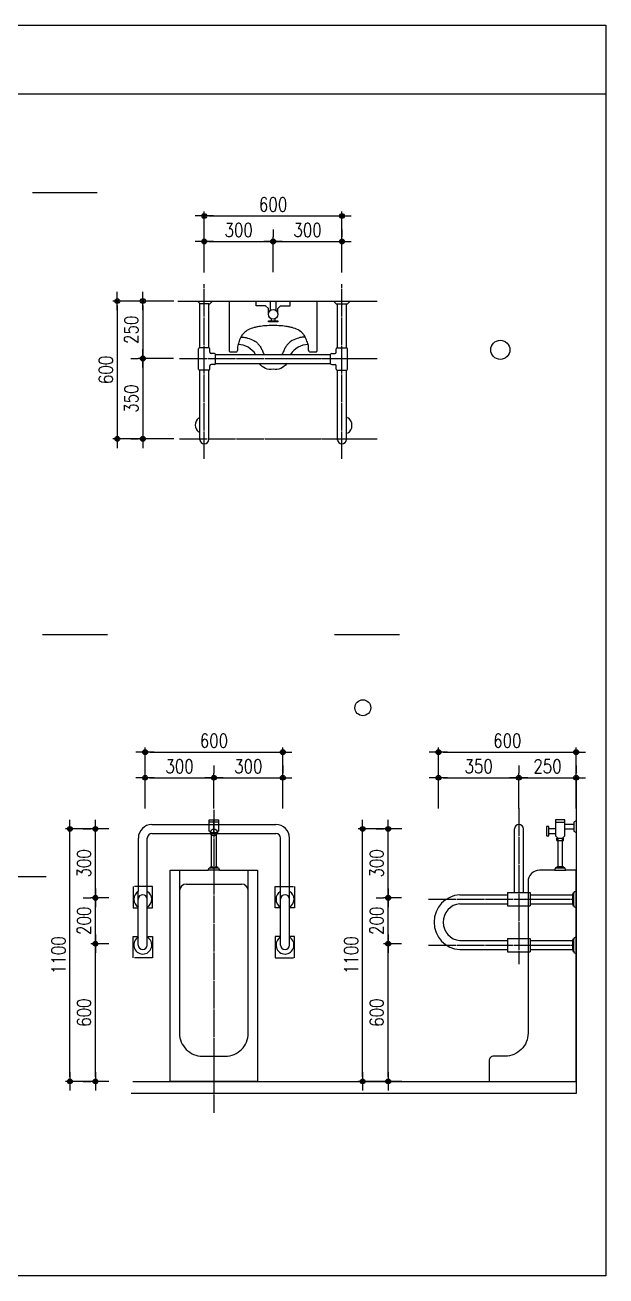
# Model space of a CAD drawing. Header units: inches. Extents: x -1249499 to 290957, y -589671 to 1013543.
# Drawn here: x -1218533 to -1217267, y 247978 to 250703 of the extents above; entities that cross this region are included whole.
import ezdxf

# ---------------------------------------------------------------- set-up
doc = ezdxf.new("R2010")
doc.units = ezdxf.units.IN
doc.header["$MEASUREMENT"] = 0
doc.linetypes.add('CEN', pattern=[62, 60, -1, 0, -1])
for name, color, linetype in [('A-DIMS', 33, 'Continuous'), ('A-NOTE', 62, 'Continuous'), ('A-SECT-CON', 110, 'Continuous'), ('CEN', 1, 'CEN'), ('FIN', 6, 'Continuous'), ('FIX', 6, 'Continuous'), ('FUR', 4, 'Continuous'), ('WID', 4, 'Continuous')]:
    doc.layers.add(name, color=color, linetype=linetype)
doc.styles.add('HGT', font='romans.shx', dxfattribs={"width": 0.8, "height": 30, "bigfont": 'whgtxt.shx'})
doc.dimstyles.new('GNRL-10', dxfattribs={"dimscale": 10, "dimtxt": 3, "dimasz": 1, "dimexe": 1, "dimexo": 4, "dimgap": 1, "dimtad": 1, "dimdec": 0, "dimzin": 0, "dimdsep": 46, "dimtxsty": 'HGT', "dimblk": 'DOT-D1', "dimblk1": 'DOT-D1', "dimblk2": 'DOT-D1', "dimsah": 1, "dimcen": 0, "dimdle": 6, "dimclrd": 33, "dimclre": 33, "dimclrt": 62, "dimadec": 0, "dimazin": 0, "dimtfac": 1, "dimtdec": 0, "dimtix": 1, "dimtmove": 2, "dimatfit": 3, "dimldrblk": 'DOT-D1', "dimfxl": 1, "dimtvp": 1, "dimtolj": 1, "dimtzin": 0, "dimarcsym": 0})

# ---------------------------------------------------------------- blocks, each defined once
blk = doc.blocks.new('DOT-D1')
at = {"layer": 'A-DIMS'}
blk.add_line((-2, 0), (2, 0), dxfattribs=at)
at = {"layer": 'A-DIMS', "color": 62}
for radius in [0.525, 0.3]:
    blk.add_circle((0, 0), radius, dxfattribs=at)
blk = doc.blocks.new('*D1090')
at = {"layer": 'A-DIMS', "color": 33, "lineweight": -2, "transparency": 16777216}
for p, q in [((-1218271.5, 248995.7), (-1218271.5, 249128.7)), ((-1217971.4, 248995.7), (-1217971.4, 249128.7)), ((-1218261.5, 249118.7), (-1217981.4, 249118.7))]:
    blk.add_line(p, q, dxfattribs=at)
at = {"layer": 'DEFPOINTS', "color": 0, "transparency": 16777216}
for p in [(-1217971.4, 249118.7), (-1218271.5, 248955.7), (-1217971.4, 248955.7)]:
    blk.add_point(p, dxfattribs=at)
at = {"layer": 'A-DIMS', "color": 33, "lineweight": -2, "transparency": 16777216, "xscale": 10, "yscale": 10, "zscale": 10, "rotation": 180}
blk.add_blockref('DOT-D1', (-1218271.5, 249118.7), dxfattribs=at)
at = {"layer": 'A-DIMS', "color": 33, "lineweight": -2, "transparency": 16777216, "xscale": 10, "yscale": 10, "zscale": 10}
blk.add_blockref('DOT-D1', (-1217971.4, 249118.7), dxfattribs=at)
at = {"layer": 'A-DIMS', "color": 62, "transparency": 16777216, "insert": (-1218121.5, 249143.7), "char_height": 30, "attachment_point": 5, "style": 'HGT'}
blk.add_mtext('\\A1;600', dxfattribs=at)
blk = doc.blocks.new('*D1091')
at = {"layer": 'A-DIMS', "color": 33, "lineweight": -2, "transparency": 16777216}
for p, q in [((-1218271.6, 248996.1), (-1218271.6, 249073.1)), ((-1218121.4, 249089.6), (-1218121.4, 249073.1)), ((-1218261.6, 249063.1), (-1218131.4, 249063.1))]:
    blk.add_line(p, q, dxfattribs=at)
at = {"layer": 'DEFPOINTS', "color": 0, "transparency": 16777216}
for p in [(-1218121.4, 249063.1), (-1218121.4, 249049.6), (-1218271.6, 248956.1)]:
    blk.add_point(p, dxfattribs=at)
at = {"layer": 'A-DIMS', "color": 33, "lineweight": -2, "transparency": 16777216, "xscale": 10, "yscale": 10, "zscale": 10, "rotation": 180}
blk.add_blockref('DOT-D1', (-1218271.6, 249063.1), dxfattribs=at)
at = {"layer": 'A-DIMS', "color": 33, "lineweight": -2, "transparency": 16777216, "xscale": 10, "yscale": 10, "zscale": 10}
blk.add_blockref('DOT-D1', (-1218121.4, 249063.1), dxfattribs=at)
at = {"layer": 'A-DIMS', "color": 62, "transparency": 16777216, "insert": (-1218196.5, 249088.1), "char_height": 30, "attachment_point": 5, "style": 'HGT'}
blk.add_mtext('\\A1;300', dxfattribs=at)
blk = doc.blocks.new('2E-T203')
at = {"color": 0}
for p, q in [((20, 1130), (-20, 1130)), ((-10, 1085), (10, 1085)), ((-20, 930), (20, 930)), ((-15, 935), (15, 935)), ((25, 920), (-25, 920)), ((-120, 860), (120, 860))]:
    blk.add_line(p, q, dxfattribs=at)
blk.add_lwpolyline([(-20, 1140), (20, 1140), (20, 1090), (10, 1085), (10, 935), (15, 935), (15, 930), (20, 930), (25, 920), (190, 920), (190, 0), (-190, 0), (-190, 920), (-25, 920), (-20, 930), (-15, 930), (-15, 935), (-10, 935), (-10, 1085), (-20, 1090)], close=True, dxfattribs=at)
blk.add_lwpolyline([(-150, 920), (-150, 210, 0.414214), (-50, 110), (50, 110, 0.414214), (150, 210), (150, 920)], format="xyb", dxfattribs=at)
blk.add_circle((0, 1085), 15, dxfattribs=at)
for centre, start, end in [((-120, 830), 90, 180), ((120, 830), 0, 90)]:
    blk.add_arc(centre, 30, start, end, dxfattribs=at)
blk = doc.blocks.new('*D1097')
at = {"layer": 'A-DIMS', "color": 33, "lineweight": -2, "transparency": 16777216}
for p, q in [((-1218350.3, 248951.6), (-1218445.4, 248951.6)), ((-1218435.4, 248411.5), (-1218435.4, 248941.6)), ((-1218350.3, 248401.5), (-1218445.4, 248401.5))]:
    blk.add_line(p, q, dxfattribs=at)
at = {"layer": 'DEFPOINTS', "color": 0, "transparency": 16777216}
for p in [(-1218435.4, 248951.6), (-1218310.3, 248951.6), (-1218310.3, 248401.5)]:
    blk.add_point(p, dxfattribs=at)
at = {"layer": 'A-DIMS', "color": 33, "lineweight": -2, "transparency": 16777216, "xscale": 10, "yscale": 10, "zscale": 10}
for p, rotation in [((-1218435.4, 248951.6), 90), ((-1218435.4, 248401.5), 270)]:
    blk.add_blockref('DOT-D1', p, dxfattribs=dict(at, rotation=rotation))
at = {"layer": 'A-DIMS', "color": 62, "transparency": 16777216, "insert": (-1218460.4, 248676.5), "char_height": 30, "attachment_point": 5, "rotation": 90, "style": 'HGT'}
blk.add_mtext('\\A1;1100', dxfattribs=at)
blk = doc.blocks.new('*D1098')
at = {"layer": 'A-DIMS', "color": 33, "lineweight": -2, "transparency": 16777216}
for p, q in [((-1218350.7, 248701.4), (-1218389.8, 248701.4)), ((-1218379.8, 248411.5), (-1218379.8, 248691.4)), ((-1218406.2, 248401.5), (-1218389.8, 248401.5))]:
    blk.add_line(p, q, dxfattribs=at)
at = {"layer": 'DEFPOINTS', "color": 0, "transparency": 16777216}
for p in [(-1218379.8, 248701.4), (-1218310.7, 248701.4), (-1218366.2, 248401.5)]:
    blk.add_point(p, dxfattribs=at)
at = {"layer": 'A-DIMS', "color": 33, "lineweight": -2, "transparency": 16777216, "xscale": 10, "yscale": 10, "zscale": 10}
for p, rotation in [((-1218379.8, 248701.4), 90), ((-1218379.8, 248401.5), 270)]:
    blk.add_blockref('DOT-D1', p, dxfattribs=dict(at, rotation=rotation))
at = {"layer": 'A-DIMS', "color": 62, "transparency": 16777216, "insert": (-1218404.8, 248551.4), "char_height": 30, "attachment_point": 5, "rotation": 90, "style": 'HGT'}
blk.add_mtext('\\A1;600', dxfattribs=at)
blk = doc.blocks.new('*D1114')
at = {"layer": 'A-DIMS', "color": 33, "lineweight": -2, "transparency": 16777216}
for p, q in [((-1218406.2, 248951.6), (-1218389.8, 248951.6)), ((-1218379.8, 248811.4), (-1218379.8, 248941.6)), ((-1218350.7, 248801.4), (-1218389.8, 248801.4))]:
    blk.add_line(p, q, dxfattribs=at)
at = {"layer": 'DEFPOINTS', "color": 0, "transparency": 16777216}
for p in [(-1218379.8, 248951.6), (-1218366.2, 248951.6), (-1218310.7, 248801.4)]:
    blk.add_point(p, dxfattribs=at)
at = {"layer": 'A-DIMS', "color": 33, "lineweight": -2, "transparency": 16777216, "xscale": 10, "yscale": 10, "zscale": 10}
for p, rotation in [((-1218379.8, 248951.6), 90), ((-1218379.8, 248801.4), 270)]:
    blk.add_blockref('DOT-D1', p, dxfattribs=dict(at, rotation=rotation))
at = {"layer": 'A-DIMS', "color": 62, "transparency": 16777216, "insert": (-1218404.8, 248876.5), "char_height": 30, "attachment_point": 5, "rotation": 90, "style": 'HGT'}
blk.add_mtext('\\A1;300', dxfattribs=at)
blk = doc.blocks.new('*D1115')
at = {"layer": 'A-DIMS', "color": 33, "lineweight": -2, "transparency": 16777216}
for p, q in [((-1218406.2, 248801.6), (-1218389.8, 248801.6)), ((-1218379.8, 248711.4), (-1218379.8, 248791.6)), ((-1218350.7, 248701.4), (-1218389.8, 248701.4))]:
    blk.add_line(p, q, dxfattribs=at)
at = {"layer": 'DEFPOINTS', "color": 0, "transparency": 16777216}
for p in [(-1218379.8, 248801.6), (-1218366.2, 248801.6), (-1218310.7, 248701.4)]:
    blk.add_point(p, dxfattribs=at)
at = {"layer": 'A-DIMS', "color": 33, "lineweight": -2, "transparency": 16777216, "xscale": 10, "yscale": 10, "zscale": 10}
for p, rotation in [((-1218379.8, 248801.6), 90), ((-1218379.8, 248701.4), 270)]:
    blk.add_blockref('DOT-D1', p, dxfattribs=dict(at, rotation=rotation))
at = {"layer": 'A-DIMS', "color": 62, "transparency": 16777216, "insert": (-1218404.8, 248751.5), "char_height": 30, "attachment_point": 5, "rotation": 90, "style": 'HGT'}
blk.add_mtext('\\A1;200', dxfattribs=at)
blk = doc.blocks.new('*D1116')
at = {"layer": 'A-DIMS', "color": 33, "lineweight": -2, "transparency": 16777216}
for p, q in [((-1217712.3, 248951.6), (-1217807.4, 248951.6)), ((-1217797.4, 248411.5), (-1217797.4, 248941.6)), ((-1217712.3, 248401.5), (-1217807.4, 248401.5))]:
    blk.add_line(p, q, dxfattribs=at)
at = {"layer": 'DEFPOINTS', "color": 0, "transparency": 16777216}
for p in [(-1217797.4, 248951.6), (-1217672.3, 248951.6), (-1217672.3, 248401.5)]:
    blk.add_point(p, dxfattribs=at)
at = {"layer": 'A-DIMS', "color": 33, "lineweight": -2, "transparency": 16777216, "xscale": 10, "yscale": 10, "zscale": 10}
for p, rotation in [((-1217797.4, 248951.6), 90), ((-1217797.4, 248401.5), 270)]:
    blk.add_blockref('DOT-D1', p, dxfattribs=dict(at, rotation=rotation))
at = {"layer": 'A-DIMS', "color": 62, "transparency": 16777216, "insert": (-1217822.4, 248676.5), "char_height": 30, "attachment_point": 5, "rotation": 90, "style": 'HGT'}
blk.add_mtext('\\A1;1100', dxfattribs=at)
blk = doc.blocks.new('*D1117')
at = {"layer": 'A-DIMS', "color": 33, "lineweight": -2, "transparency": 16777216}
for p, q in [((-1217712.7, 248701.4), (-1217751.8, 248701.4)), ((-1217741.8, 248411.5), (-1217741.8, 248691.4)), ((-1217768.2, 248401.5), (-1217751.8, 248401.5))]:
    blk.add_line(p, q, dxfattribs=at)
at = {"layer": 'DEFPOINTS', "color": 0, "transparency": 16777216}
for p in [(-1217741.8, 248701.4), (-1217672.7, 248701.4), (-1217728.2, 248401.5)]:
    blk.add_point(p, dxfattribs=at)
at = {"layer": 'A-DIMS', "color": 33, "lineweight": -2, "transparency": 16777216, "xscale": 10, "yscale": 10, "zscale": 10}
for p, rotation in [((-1217741.8, 248701.4), 90), ((-1217741.8, 248401.5), 270)]:
    blk.add_blockref('DOT-D1', p, dxfattribs=dict(at, rotation=rotation))
at = {"layer": 'A-DIMS', "color": 62, "transparency": 16777216, "insert": (-1217766.8, 248551.4), "char_height": 30, "attachment_point": 5, "rotation": 90, "style": 'HGT'}
blk.add_mtext('\\A1;600', dxfattribs=at)
blk = doc.blocks.new('2E-T204')
at = {"color": 0}
for p, q in [((10, 1130), (10, 1090)), ((90, 1130), (50, 1130)), ((50, 1070), (50, 1130)), ((90, 1130), (90, 1070)), ((120, 1070), (120, 1110)), ((130, 1110), (130, 1070)), ((85, 1060), (55, 1060)), ((55, 1050), (55, 1060)), ((85, 1050), (55, 1050)), ((85, 1050), (85, 1060)), ((90, 930), (50, 930)), ((55, 935), (85, 935)), ((95, 920), (45, 920))]:
    blk.add_line(p, q, dxfattribs=at)
blk.add_lwpolyline([(0, 1135), (10, 1130), (10, 1120), (50, 1120), (50, 1140), (90, 1140), (90, 1100), (120, 1100), (120, 1110), (130, 1110), (130, 1070), (120, 1070), (120, 1080), (90, 1080), (90, 1070), (80, 1060), (80, 935), (85, 935), (85, 930), (90, 930), (95, 920), (160, 920, -0.414214), (210, 870), (210, 210, 0.414214), (310, 110), (360, 110, -0.414214), (380, 90), (380, 0), (0, 0), (0, 920), (45, 920), (50, 930), (55, 930), (55, 935), (60, 935), (60, 1060), (50, 1070), (50, 1100), (10, 1100), (10, 1090), (0, 1085)], format="xyb", dxfattribs=at)
blk = doc.blocks.new('*D1118')
at = {"layer": 'A-DIMS', "color": 33, "lineweight": -2, "transparency": 16777216}
for p, q in [((-1217632.1, 248996.1), (-1217632.1, 249073.1)), ((-1217456.9, 249089.6), (-1217456.9, 249073.1)), ((-1217622.1, 249063.1), (-1217466.9, 249063.1))]:
    blk.add_line(p, q, dxfattribs=at)
at = {"layer": 'DEFPOINTS', "color": 0, "transparency": 16777216}
for p in [(-1217456.9, 249063.1), (-1217456.9, 249049.6), (-1217632.1, 248956.1)]:
    blk.add_point(p, dxfattribs=at)
at = {"layer": 'A-DIMS', "color": 33, "lineweight": -2, "transparency": 16777216, "xscale": 10, "yscale": 10, "zscale": 10, "rotation": 180}
blk.add_blockref('DOT-D1', (-1217632.1, 249063.1), dxfattribs=at)
at = {"layer": 'A-DIMS', "color": 33, "lineweight": -2, "transparency": 16777216, "xscale": 10, "yscale": 10, "zscale": 10}
blk.add_blockref('DOT-D1', (-1217456.9, 249063.1), dxfattribs=at)
at = {"layer": 'A-DIMS', "color": 62, "transparency": 16777216, "insert": (-1217544.5, 249088.1), "char_height": 30, "attachment_point": 5, "style": 'HGT'}
blk.add_mtext('\\A1;350', dxfattribs=at)
blk = doc.blocks.new('*D1119')
at = {"layer": 'A-DIMS', "color": 33, "lineweight": -2, "transparency": 16777216}
for p, q in [((-1217457.1, 248996.1), (-1217457.1, 249073.1)), ((-1217331.9, 249089.6), (-1217331.9, 249073.1)), ((-1217447.1, 249063.1), (-1217341.9, 249063.1))]:
    blk.add_line(p, q, dxfattribs=at)
at = {"layer": 'DEFPOINTS', "color": 0, "transparency": 16777216}
for p in [(-1217331.9, 249063.1), (-1217331.9, 249049.6), (-1217457.1, 248956.1)]:
    blk.add_point(p, dxfattribs=at)
at = {"layer": 'A-DIMS', "color": 33, "lineweight": -2, "transparency": 16777216, "xscale": 10, "yscale": 10, "zscale": 10, "rotation": 180}
blk.add_blockref('DOT-D1', (-1217457.1, 249063.1), dxfattribs=at)
at = {"layer": 'A-DIMS', "color": 33, "lineweight": -2, "transparency": 16777216, "xscale": 10, "yscale": 10, "zscale": 10}
blk.add_blockref('DOT-D1', (-1217331.9, 249063.1), dxfattribs=at)
at = {"layer": 'A-DIMS', "color": 62, "transparency": 16777216, "insert": (-1217394.5, 249088.1), "char_height": 30, "attachment_point": 5, "style": 'HGT'}
blk.add_mtext('\\A1;250', dxfattribs=at)
blk = doc.blocks.new('*D1120')
at = {"layer": 'A-DIMS', "color": 33, "lineweight": -2, "transparency": 16777216}
for p, q in [((-1217632.1, 248995.7), (-1217632.1, 249128.7)), ((-1217331.9, 248995.7), (-1217331.9, 249128.7)), ((-1217622.1, 249118.7), (-1217341.9, 249118.7))]:
    blk.add_line(p, q, dxfattribs=at)
at = {"layer": 'DEFPOINTS', "color": 0, "transparency": 16777216}
for p in [(-1217331.9, 249118.7), (-1217632.1, 248955.7), (-1217331.9, 248955.7)]:
    blk.add_point(p, dxfattribs=at)
at = {"layer": 'A-DIMS', "color": 33, "lineweight": -2, "transparency": 16777216, "xscale": 10, "yscale": 10, "zscale": 10, "rotation": 180}
blk.add_blockref('DOT-D1', (-1217632.1, 249118.7), dxfattribs=at)
at = {"layer": 'A-DIMS', "color": 33, "lineweight": -2, "transparency": 16777216, "xscale": 10, "yscale": 10, "zscale": 10}
blk.add_blockref('DOT-D1', (-1217331.9, 249118.7), dxfattribs=at)
at = {"layer": 'A-DIMS', "color": 62, "transparency": 16777216, "insert": (-1217482, 249143.7), "char_height": 30, "attachment_point": 5, "style": 'HGT'}
blk.add_mtext('\\A1;600', dxfattribs=at)
blk = doc.blocks.new('*D1121')
at = {"layer": 'A-DIMS', "color": 33, "lineweight": -2, "transparency": 16777216}
for p, q in [((-1217768.2, 248951.6), (-1217751.8, 248951.6)), ((-1217741.8, 248811.4), (-1217741.8, 248941.6)), ((-1217712.7, 248801.4), (-1217751.8, 248801.4))]:
    blk.add_line(p, q, dxfattribs=at)
at = {"layer": 'DEFPOINTS', "color": 0, "transparency": 16777216}
for p in [(-1217741.8, 248951.6), (-1217728.2, 248951.6), (-1217672.7, 248801.4)]:
    blk.add_point(p, dxfattribs=at)
at = {"layer": 'A-DIMS', "color": 33, "lineweight": -2, "transparency": 16777216, "xscale": 10, "yscale": 10, "zscale": 10}
for p, rotation in [((-1217741.8, 248951.6), 90), ((-1217741.8, 248801.4), 270)]:
    blk.add_blockref('DOT-D1', p, dxfattribs=dict(at, rotation=rotation))
at = {"layer": 'A-DIMS', "color": 62, "transparency": 16777216, "insert": (-1217766.8, 248876.5), "char_height": 30, "attachment_point": 5, "rotation": 90, "style": 'HGT'}
blk.add_mtext('\\A1;300', dxfattribs=at)
blk = doc.blocks.new('*D1122')
at = {"layer": 'A-DIMS', "color": 33, "lineweight": -2, "transparency": 16777216}
for p, q in [((-1217768.2, 248801.6), (-1217751.8, 248801.6)), ((-1217741.8, 248711.4), (-1217741.8, 248791.6)), ((-1217712.7, 248701.4), (-1217751.8, 248701.4))]:
    blk.add_line(p, q, dxfattribs=at)
at = {"layer": 'DEFPOINTS', "color": 0, "transparency": 16777216}
for p in [(-1217741.8, 248801.6), (-1217728.2, 248801.6), (-1217672.7, 248701.4)]:
    blk.add_point(p, dxfattribs=at)
at = {"layer": 'A-DIMS', "color": 33, "lineweight": -2, "transparency": 16777216, "xscale": 10, "yscale": 10, "zscale": 10}
for p, rotation in [((-1217741.8, 248801.6), 90), ((-1217741.8, 248701.4), 270)]:
    blk.add_blockref('DOT-D1', p, dxfattribs=dict(at, rotation=rotation))
at = {"layer": 'A-DIMS', "color": 62, "transparency": 16777216, "insert": (-1217766.8, 248751.5), "char_height": 30, "attachment_point": 5, "rotation": 90, "style": 'HGT'}
blk.add_mtext('\\A1;200', dxfattribs=at)
blk = doc.blocks.new('*D1123')
at = {"layer": 'A-DIMS', "color": 33, "lineweight": -2, "transparency": 16777216}
for p, q in [((-1218121.6, 248996.1), (-1218121.6, 249073.1)), ((-1217971.4, 249089.6), (-1217971.4, 249073.1)), ((-1218111.6, 249063.1), (-1217981.4, 249063.1))]:
    blk.add_line(p, q, dxfattribs=at)
at = {"layer": 'DEFPOINTS', "color": 0, "transparency": 16777216}
for p in [(-1217971.4, 249063.1), (-1217971.4, 249049.6), (-1218121.6, 248956.1)]:
    blk.add_point(p, dxfattribs=at)
at = {"layer": 'A-DIMS', "color": 33, "lineweight": -2, "transparency": 16777216, "xscale": 10, "yscale": 10, "zscale": 10, "rotation": 180}
blk.add_blockref('DOT-D1', (-1218121.6, 249063.1), dxfattribs=at)
at = {"layer": 'A-DIMS', "color": 33, "lineweight": -2, "transparency": 16777216, "xscale": 10, "yscale": 10, "zscale": 10}
blk.add_blockref('DOT-D1', (-1217971.4, 249063.1), dxfattribs=at)
at = {"layer": 'A-DIMS', "color": 62, "transparency": 16777216, "insert": (-1218046.5, 249088.1), "char_height": 30, "attachment_point": 5, "style": 'HGT'}
blk.add_mtext('\\A1;300', dxfattribs=at)
blk = doc.blocks.new('*D1124')
at = {"layer": 'A-DIMS', "color": 33, "lineweight": -2, "transparency": 16777216}
for p, q in [((-1218209.5, 250101.5), (-1218286.6, 250101.5)), ((-1218276.6, 250091.5), (-1218276.6, 249986.3)), ((-1218303, 249976.3), (-1218286.6, 249976.3))]:
    blk.add_line(p, q, dxfattribs=at)
at = {"layer": 'DEFPOINTS', "color": 0, "transparency": 16777216}
for p in [(-1218169.5, 250101.5), (-1218276.6, 249976.3), (-1218263, 249976.3)]:
    blk.add_point(p, dxfattribs=at)
at = {"layer": 'A-DIMS', "color": 33, "lineweight": -2, "transparency": 16777216, "xscale": 10, "yscale": 10, "zscale": 10}
for p, rotation in [((-1218276.6, 250101.5), 90), ((-1218276.6, 249976.3), 270)]:
    blk.add_blockref('DOT-D1', p, dxfattribs=dict(at, rotation=rotation))
at = {"layer": 'A-DIMS', "color": 62, "transparency": 16777216, "insert": (-1218301.6, 250038.9), "char_height": 30, "attachment_point": 5, "rotation": 90, "style": 'HGT'}
blk.add_mtext('\\A1;250', dxfattribs=at)
blk = doc.blocks.new('*D1125')
at = {"layer": 'A-DIMS', "color": 33, "lineweight": -2, "transparency": 16777216}
for p, q in [((-1218209.5, 249976.5), (-1218286.6, 249976.5)), ((-1218276.6, 249966.5), (-1218276.6, 249811.3)), ((-1218303, 249801.3), (-1218286.6, 249801.3))]:
    blk.add_line(p, q, dxfattribs=at)
at = {"layer": 'DEFPOINTS', "color": 0, "transparency": 16777216}
for p in [(-1218169.5, 249976.5), (-1218276.6, 249801.3), (-1218263, 249801.3)]:
    blk.add_point(p, dxfattribs=at)
at = {"layer": 'A-DIMS', "color": 33, "lineweight": -2, "transparency": 16777216, "xscale": 10, "yscale": 10, "zscale": 10}
for p, rotation in [((-1218276.6, 249976.5), 90), ((-1218276.6, 249801.3), 270)]:
    blk.add_blockref('DOT-D1', p, dxfattribs=dict(at, rotation=rotation))
at = {"layer": 'A-DIMS', "color": 62, "transparency": 16777216, "insert": (-1218301.6, 249888.9), "char_height": 30, "attachment_point": 5, "rotation": 90, "style": 'HGT'}
blk.add_mtext('\\A1;350', dxfattribs=at)
blk = doc.blocks.new('*D1126')
at = {"layer": 'A-DIMS', "color": 33, "lineweight": -2, "transparency": 16777216}
for p, q in [((-1218209.1, 250101.4), (-1218342.2, 250101.4)), ((-1218332.2, 250091.4), (-1218332.2, 249811.3)), ((-1218209.1, 249801.3), (-1218342.2, 249801.3))]:
    blk.add_line(p, q, dxfattribs=at)
at = {"layer": 'DEFPOINTS', "color": 0, "transparency": 16777216}
for p in [(-1218169.1, 250101.4), (-1218332.2, 249801.3), (-1218169.1, 249801.3)]:
    blk.add_point(p, dxfattribs=at)
at = {"layer": 'A-DIMS', "color": 33, "lineweight": -2, "transparency": 16777216, "xscale": 10, "yscale": 10, "zscale": 10}
for p, rotation in [((-1218332.2, 250101.4), 90), ((-1218332.2, 249801.3), 270)]:
    blk.add_blockref('DOT-D1', p, dxfattribs=dict(at, rotation=rotation))
at = {"layer": 'A-DIMS', "color": 62, "transparency": 16777216, "insert": (-1218357.2, 249951.4), "char_height": 30, "attachment_point": 5, "rotation": 90, "style": 'HGT'}
blk.add_mtext('\\A1;600', dxfattribs=at)
blk = doc.blocks.new('*D1103')
at = {"layer": 'A-DIMS', "color": 33, "lineweight": -2, "transparency": 16777216}
for p, q in [((-1217992.6, 250164.1), (-1217992.6, 250241.1)), ((-1217842.4, 250257.6), (-1217842.4, 250241.1)), ((-1217982.6, 250231.1), (-1217852.4, 250231.1))]:
    blk.add_line(p, q, dxfattribs=at)
at = {"layer": 'DEFPOINTS', "color": 0, "transparency": 16777216}
for p in [(-1217842.4, 250231.1), (-1217842.4, 250217.6), (-1217992.6, 250124.1)]:
    blk.add_point(p, dxfattribs=at)
at = {"layer": 'A-DIMS', "color": 33, "lineweight": -2, "transparency": 16777216, "xscale": 10, "yscale": 10, "zscale": 10, "rotation": 180}
blk.add_blockref('DOT-D1', (-1217992.6, 250231.1), dxfattribs=at)
at = {"layer": 'A-DIMS', "color": 33, "lineweight": -2, "transparency": 16777216, "xscale": 10, "yscale": 10, "zscale": 10}
blk.add_blockref('DOT-D1', (-1217842.4, 250231.1), dxfattribs=at)
at = {"layer": 'A-DIMS', "color": 62, "transparency": 16777216, "insert": (-1217917.5, 250256.1), "char_height": 30, "attachment_point": 5, "style": 'HGT'}
blk.add_mtext('\\A1;300', dxfattribs=at)
blk = doc.blocks.new('*D1104')
at = {"layer": 'A-DIMS', "color": 33, "lineweight": -2, "transparency": 16777216}
for p, q in [((-1218142.6, 250163.7), (-1218142.6, 250296.7)), ((-1217842.4, 250163.7), (-1217842.4, 250296.7)), ((-1218132.6, 250286.7), (-1217852.4, 250286.7))]:
    blk.add_line(p, q, dxfattribs=at)
at = {"layer": 'DEFPOINTS', "color": 0, "transparency": 16777216}
for p in [(-1217842.4, 250286.7), (-1218142.6, 250123.7), (-1217842.4, 250123.7)]:
    blk.add_point(p, dxfattribs=at)
at = {"layer": 'A-DIMS', "color": 33, "lineweight": -2, "transparency": 16777216, "xscale": 10, "yscale": 10, "zscale": 10, "rotation": 180}
blk.add_blockref('DOT-D1', (-1218142.6, 250286.7), dxfattribs=at)
at = {"layer": 'A-DIMS', "color": 33, "lineweight": -2, "transparency": 16777216, "xscale": 10, "yscale": 10, "zscale": 10}
blk.add_blockref('DOT-D1', (-1217842.4, 250286.7), dxfattribs=at)
at = {"layer": 'A-DIMS', "color": 62, "transparency": 16777216, "insert": (-1217992.5, 250311.7), "char_height": 30, "attachment_point": 5, "style": 'HGT'}
blk.add_mtext('\\A1;600', dxfattribs=at)
blk = doc.blocks.new('*D1105')
at = {"layer": 'A-DIMS', "color": 33, "lineweight": -2, "transparency": 16777216}
for p, q in [((-1218142.6, 250164.1), (-1218142.6, 250241.1)), ((-1217992.4, 250257.6), (-1217992.4, 250241.1)), ((-1218132.6, 250231.1), (-1218002.4, 250231.1))]:
    blk.add_line(p, q, dxfattribs=at)
at = {"layer": 'DEFPOINTS', "color": 0, "transparency": 16777216}
for p in [(-1217992.4, 250231.1), (-1217992.4, 250217.6), (-1218142.6, 250124.1)]:
    blk.add_point(p, dxfattribs=at)
at = {"layer": 'A-DIMS', "color": 33, "lineweight": -2, "transparency": 16777216, "xscale": 10, "yscale": 10, "zscale": 10, "rotation": 180}
blk.add_blockref('DOT-D1', (-1218142.6, 250231.1), dxfattribs=at)
at = {"layer": 'A-DIMS', "color": 33, "lineweight": -2, "transparency": 16777216, "xscale": 10, "yscale": 10, "zscale": 10}
blk.add_blockref('DOT-D1', (-1217992.4, 250231.1), dxfattribs=at)
at = {"layer": 'A-DIMS', "color": 62, "transparency": 16777216, "insert": (-1218067.5, 250256.1), "char_height": 30, "attachment_point": 5, "style": 'HGT'}
blk.add_mtext('\\A1;300', dxfattribs=at)

msp = doc.modelspace()

# ---------------------------------------------------------------- linework, layer by layer
msp.add_line((-1219999, 250552.7), (-1217267, 250552.7))
msp.add_lwpolyline([(-1219999, 250702.7), (-1217267, 250702.7), (-1217267, 247977.7), (-1219999, 247977.7)], close=True)
at = {"layer": 'A-NOTE', "color": 3}
for p, q in [((-1218517.3, 250337.9), (-1218375.8, 250337.9)), ((-1218494.9, 249374.9), (-1218353.4, 249374.9)), ((-1217858.9, 249374.9), (-1217717.4, 249374.9))]:
    msp.add_line(p, q, dxfattribs=at)
at = {"layer": 'A-NOTE'}
for points in [[(-1217847.3, 250033.5, 0, 5.69, 0), (-1217830.2, 250033.5, 0, 0, 0), (-1217742.4, 250033.5, 0, 0, 0)], [(-1218067.4, 248953.5, 0, 5.69, 0), (-1218067.4, 248970.6, 0, 0, 0), (-1218067.4, 249257.5, 0, 0, 0), (-1218029.3, 249257.5, 0, 0, 0)], [(-1218252.7, 248403.2, 0, 4.91, 0), (-1218252.7, 248417.9, 0, 0, 0), (-1218252.7, 248482.5, 0, 0, 0), (-1218220.6, 248482.5, 0, 0, 0)], [(-1218210.5, 248374.5, 0, 4.91, 0), (-1218210.5, 248389.2, 0, 0, 0), (-1218210.5, 248437, 0, 0, 0), (-1218178.4, 248437, 0, 0, 0)]]:
    msp.add_lwpolyline(points, format="xyseb", dxfattribs=at)
for centre, radius in [((-1217497.3, 249995.1), 20.8), ((-1217797.1, 249215.5), 17.3)]:
    msp.add_circle(centre, radius, dxfattribs=at)
at = {"layer": 'A-SECT-CON', "color": 2}
for p, q in [((-1218200.4, 250101.5), (-1217765.7, 250101.5)), ((-1217331.9, 249062.6), (-1217331.9, 248375.5)), ((-1217331.9, 248375.5), (-1218302.1, 248375.5))]:
    msp.add_line(p, q, dxfattribs=at)
at = {"layer": 'CEN'}
for p, q in [((-1218142.6, 249757.5), (-1218142.6, 250138.5)), ((-1217842.7, 249757.5), (-1217842.7, 250138.5)), ((-1218196.5, 249976.5), (-1217765.7, 249976.5)), ((-1218196.5, 249801.5), (-1217765.7, 249801.5)), ((-1218121.6, 248993), (-1218121.6, 248333.4)), ((-1217456.9, 248996.6), (-1217456.9, 248657)), ((-1218652.1, 248848.2), (-1218487.4, 248848.2)), ((-1217653.8, 248798.5), (-1217339.1, 248798.5)), ((-1217653.8, 248698.5), (-1217339.3, 248698.5))]:
    msp.add_line(p, q, dxfattribs=at)
at = {"layer": 'FIN'}
msp.add_line((-1218121.4, 248941.5), (-1218121.4, 248971.5), dxfattribs=at)
at = {"layer": 'FIX', "color": 4}
for p, q in [((-1218153, 250096.8), (-1218156.5, 250100.2)), ((-1218132.3, 250095.3), (-1218152.8, 250095.3)), ((-1218152.4, 249999.7), (-1218152.4, 250095.3)), ((-1218132.7, 249999.7), (-1218132.7, 250095.3)), ((-1218128.9, 250096.8), (-1218125.4, 250100.2)), ((-1217856.4, 250096.8), (-1217859.9, 250100.2)), ((-1217852.9, 250095.3), (-1217832.5, 250095.3)), ((-1217852.5, 249999.7), (-1217852.5, 250095.3)), ((-1217832.9, 249999.7), (-1217832.9, 250095.3)), ((-1217829, 250096.8), (-1217825.5, 250100.2)), ((-1218154.8, 249953.1), (-1218154.8, 249997.3)), ((-1218132.7, 249999.7), (-1218152.4, 249999.7)), ((-1218130.3, 249989.9), (-1218130.3, 249997.3)), ((-1217854.9, 249989.9), (-1217854.9, 249997.3)), ((-1217852.5, 249999.7), (-1217832.9, 249999.7)), ((-1217830.4, 249953.1), (-1217830.4, 249997.3)), ((-1218120.5, 249987.5), (-1218127.8, 249987.5)), ((-1218118, 249985), (-1217867.2, 249985)), ((-1218118, 249965.4), (-1218118, 249985)), ((-1218118, 249965.4), (-1217867.2, 249965.4)), ((-1217867.2, 249965.4), (-1217867.2, 249985)), ((-1217864.8, 249987.5), (-1217857.4, 249987.5)), ((-1218132.7, 249950.7), (-1218152.4, 249950.7)), ((-1218152.4, 249798.5), (-1218152.4, 249950.7)), ((-1218132.7, 249798.5), (-1218132.7, 249950.7)), ((-1218130.3, 249953.1), (-1218130.3, 249960.5)), ((-1218120.5, 249963), (-1218127.8, 249963)), ((-1217864.8, 249963), (-1217857.4, 249963)), ((-1217854.9, 249953.1), (-1217854.9, 249960.5)), ((-1217852.5, 249950.7), (-1217832.9, 249950.7)), ((-1217852.5, 249798.5), (-1217852.5, 249950.7)), ((-1217832.9, 249798.5), (-1217832.9, 249950.7)), ((-1218256.7, 248961.2), (-1217986.4, 248961.2)), ((-1218286.4, 248698.5), (-1218286.2, 248931.7)), ((-1218266.7, 248698.5), (-1218266.7, 248931.7)), ((-1218256.7, 248941.7), (-1217986.4, 248941.7)), ((-1217976.4, 248698.5), (-1217976.4, 248931.7)), ((-1217956.7, 248698.5), (-1217956.9, 248931.7)), ((-1217466.7, 248813.2), (-1217466.7, 248951.4)), ((-1217447.1, 248813.2), (-1217447.1, 248951.4)), ((-1218297.2, 248826), (-1218297.2, 248779.6)), ((-1218255.2, 248826), (-1218294.8, 248826)), ((-1218255.2, 248779.6), (-1218255.2, 248826)), ((-1217987.9, 248779.6), (-1217987.9, 248826)), ((-1217987.9, 248826), (-1217948.4, 248826)), ((-1217945.9, 248826), (-1217945.9, 248779.6)), ((-1217585.4, 248808.3), (-1217481.4, 248808.3)), ((-1217481.4, 248813.2), (-1217432.4, 248813.2)), ((-1217481.4, 248813.2), (-1217481.4, 248783.7)), ((-1217432.4, 248813.2), (-1217432.4, 248783.7)), ((-1217432.4, 248808.3), (-1217339.1, 248808.3)), ((-1217339.3, 248811.3), (-1217339.3, 248809.3)), ((-1217336.8, 248811.3), (-1217339.3, 248811.3)), ((-1217339.3, 248789.7), (-1217339.3, 248809.3)), ((-1217331.9, 248816.2), (-1217336.8, 248813.7)), ((-1217336.8, 248813.7), (-1217336.8, 248811.3)), ((-1217336.8, 248784.8), (-1217336.8, 248811.3)), ((-1218297.2, 248779.6), (-1218286.4, 248779.6)), ((-1218266.7, 248779.6), (-1218255.2, 248779.6)), ((-1217976.4, 248779.6), (-1217987.9, 248779.6)), ((-1217945.9, 248779.6), (-1217956.7, 248779.6)), ((-1217585.4, 248788.6), (-1217481.4, 248788.6)), ((-1217481.4, 248783.7), (-1217432.4, 248783.7)), ((-1217432.4, 248788.6), (-1217339.1, 248788.6)), ((-1217339.3, 248789.7), (-1217339.3, 248784.8)), ((-1217339.3, 248784.8), (-1217336.8, 248784.8)), ((-1217336.8, 248784.8), (-1217336.8, 248782.4)), ((-1217336.8, 248782.4), (-1217331.9, 248779.9)), ((-1218297.2, 248717.3), (-1218286.4, 248717.3)), ((-1218297.2, 248670.9), (-1218297.2, 248717.3)), ((-1218266.7, 248717.3), (-1218255.2, 248717.3)), ((-1218255.2, 248717.3), (-1218255.2, 248670.9)), ((-1217987.9, 248717.3), (-1217987.9, 248670.9)), ((-1217976.4, 248717.3), (-1217987.9, 248717.3)), ((-1217945.9, 248717.3), (-1217956.7, 248717.3)), ((-1217945.9, 248670.9), (-1217945.9, 248717.3)), ((-1217481.4, 248713.2), (-1217432.4, 248713.2)), ((-1217481.4, 248713.2), (-1217481.4, 248683.7)), ((-1217432.4, 248713.2), (-1217432.4, 248683.7)), ((-1217336.8, 248711.5), (-1217339.3, 248711.5)), ((-1217339.3, 248711.5), (-1217339.3, 248709.6)), ((-1217331.9, 248716.4), (-1217336.8, 248713.9)), ((-1217336.8, 248713.9), (-1217336.8, 248711.5)), ((-1217336.8, 248685), (-1217336.8, 248711.5)), ((-1217585.4, 248708.3), (-1217481.4, 248708.3)), ((-1217585.4, 248688.6), (-1217481.4, 248688.6)), ((-1217481.4, 248683.7), (-1217432.4, 248683.7)), ((-1217432.4, 248708.3), (-1217339.3, 248708.3)), ((-1217432.4, 248688.6), (-1217339.3, 248688.6)), ((-1217339.3, 248690), (-1217339.3, 248709.6)), ((-1217339.3, 248690), (-1217339.3, 248685)), ((-1217339.3, 248685), (-1217336.8, 248685)), ((-1217336.8, 248685), (-1217336.8, 248682.6)), ((-1218255.2, 248670.9), (-1218294.8, 248670.9)), ((-1217987.9, 248670.9), (-1217948.4, 248670.9)), ((-1217336.8, 248682.6), (-1217331.9, 248680.1))]:
    msp.add_line(p, q, dxfattribs=at)
for points in [[(-1217331.9, 248779.9), (-1217331.9, 248816.2)], [(-1217331.9, 248680.1), (-1217331.9, 248716.4)]]:
    msp.add_lwpolyline(points, dxfattribs=at)
for centre, radius, start, end in [((-1218132.3, 250100.2), 4.91, 270, 315), ((-1217852.9, 250100.2), 4.91, 225, 270), ((-1217832.5, 250100.2), 4.91, 270, 315), ((-1218152.4, 249997.3), 2.45, 90, 180), ((-1218132.7, 249997.3), 2.45, 0, 90), ((-1217852.5, 249997.3), 2.45, 90, 180), ((-1217832.9, 249997.3), 2.45, 0, 90), ((-1218127.8, 249989.9), 2.45, 180, 270), ((-1218120.5, 249985), 2.45, 0, 90), ((-1218120.5, 249965.4), 2.45, 270, 0), ((-1217864.8, 249985), 2.45, 90, 180), ((-1217864.8, 249965.4), 2.45, 180, 270), ((-1217857.4, 249989.9), 2.45, 270, 0), ((-1218152.4, 249953.1), 2.45, 180, 270), ((-1218132.7, 249953.1), 2.45, 270, 0), ((-1218127.8, 249960.5), 2.45, 90, 180), ((-1217857.4, 249960.5), 2.45, 0, 90), ((-1217852.5, 249953.1), 2.45, 180, 270), ((-1217832.9, 249953.1), 2.45, 270, 0), ((-1218142.5, 249831.4), 19.6, 128.7864, 231.2136), ((-1217840.2, 249830.6), 19.6, 299.9062, 60), ((-1218142.6, 249800.2), 9.81, 180, 0), ((-1217842.7, 249800.2), 9.81, 180, 0), ((-1218256.7, 248931.7), 29.5, 90, 180), ((-1217986.4, 248931.7), 29.5, 0, 90), ((-1217456.9, 248951.4), 9.81, 0, 180), ((-1218256.7, 248931.7), 10, 90, 180), ((-1217986.4, 248931.7), 10, 0, 90), ((-1218276.5, 248798.4), 19.6, 120.0939, 241.474), ((-1218276.6, 248798.5), 9.81, 0, 180), ((-1218276.5, 248798.4), 19.6, 300, 60.0938), ((-1217966.6, 248798.4), 19.6, 119.9062, 240), ((-1217966.6, 248798.5), 9.81, 0, 180), ((-1217966.6, 248798.4), 19.6, 298.526, 59.9061), ((-1217581.8, 248748.4), 59.9, 93.4375, 266.5625), ((-1217581.8, 248748.4), 40.3, 95.1905, 264.8095), ((-1218276.5, 248698.6), 19.6, 118.526, 60.0938), ((-1217966.6, 248698.6), 19.6, 119.9062, 61.474), ((-1218276.6, 248698.5), 9.81, 180, 0), ((-1217966.6, 248698.5), 9.81, 180, 0)]:
    msp.add_arc(centre, radius, start, end, dxfattribs=at)
at = {"layer": 'FUR'}
for p, q in [((-1218029.8, 250091.1), (-1218029.8, 250101.5)), ((-1217998.8, 250101.5), (-1217998.8, 250080.8)), ((-1217986.4, 250101.5), (-1217986.4, 250080.8)), ((-1217955.4, 250091.1), (-1217955.4, 250101.5)), ((-1218009.1, 250091.1), (-1218029.8, 250091.1)), ((-1218002.9, 250084.9), (-1218009.1, 250091.1)), ((-1218002.9, 250074.6), (-1218002.9, 250084.9)), ((-1217982.3, 250084.9), (-1217976.1, 250091.1)), ((-1217982.3, 250074.6), (-1217982.3, 250084.9)), ((-1217976.1, 250091.1), (-1217955.4, 250091.1)), ((-1218002.9, 250058.1), (-1217982.3, 250058.1)), ((-1218002.9, 250056), (-1218002.9, 250058.1)), ((-1217982.3, 250056), (-1218002.9, 250056)), ((-1217996.7, 250062.2), (-1217996.7, 250058.1)), ((-1217988.5, 250062.2), (-1217988.5, 250058.1)), ((-1217982.3, 250058.1), (-1217982.3, 250056))]:
    msp.add_line(p, q, dxfattribs=at)
for points in [[(-1218030.7, 249985, 0.260617), (-1218069, 250006.5, 0.093254), (-1218069.9, 249997.4, -0.157252), (-1218071.1, 249992, -0.063313), (-1218072.5, 249990.2, -0.198912), (-1218073.2, 249989.9), (-1218081.4, 249989.9), (-1218085.6, 249989.9, -0.198912), (-1218087, 249990.5, -0.198912), (-1218087.6, 249992), (-1218087.6, 250045.7), (-1218087.6, 250101.5)], [(-1217897.6, 250101.5), (-1217897.6, 250045.7), (-1217897.6, 249992, -0.198912), (-1217898.2, 249990.5, -0.198912), (-1217899.7, 249989.9), (-1217903.8, 249989.9), (-1217912.1, 249989.9, -0.198912), (-1217912.8, 249990.2, -0.063313), (-1217914.1, 249992, -0.157252), (-1217915.3, 249997.4, 0.093254), (-1217916.2, 250006.5, 0.260617), (-1217954.5, 249985)], [(-1218062.8, 250023, -0.028843), (-1218054.1, 250022.2, -0.042834), (-1218048.4, 250020.9, -0.02628), (-1218034.6, 250015.6, -0.069019), (-1218029.8, 250012.7, -0.04558), (-1218024.2, 250007, -0.043799), (-1218019.5, 250000.3, -0.025173), (-1218015.8, 249993, 0.017221), (-1218011.9, 249985, 0.022189)], [(-1217922.4, 250023, 0.028843), (-1217931.1, 250022.2, 0.042834), (-1217936.9, 250020.9, 0.02628), (-1217950.7, 250015.6, 0.069019), (-1217955.4, 250012.7, 0.04558), (-1217961.1, 250007, 0.043799), (-1217965.8, 250000.3, 0.025173), (-1217969.5, 249993, -0.017221), (-1217973.3, 249985, -0.022189)], [(-1217963.2, 249965.4, -0.304114), (-1217992.6, 249952.8, -0.304114), (-1218022.1, 249965.4)]]:
    msp.add_lwpolyline(points, format="xyb", dxfattribs=at)
msp.add_circle((-1217992.6, 250072.5), 10.3, dxfattribs=at)
for centre, radius, start, end in [((-1218001.8, 249929.6), 118.1, 93.8141, 100.6246), ((-1217998.1, 249873.2), 174.7, 88.2147, 93.8141), ((-1217987.2, 249873.2), 174.7, 86.1859, 91.7853), ((-1217983.4, 249929.6), 118.1, 79.3754, 86.1859), ((-1218019.8, 249999.9), 48.8, 151.7834, 159.444), ((-1218036.6, 250008.9), 29.8, 143.1301, 151.7834), ((-1218020, 249996.5), 50.5, 136.4862, 143.1301), ((-1218028.4, 250004.5), 38.9, 118.6105, 136.4862), ((-1218021.9, 249992.4), 52.6, 103.2516, 118.6105), ((-1218015.3, 249964.7), 81.1, 101.3099, 103.2516), ((-1217903.6, 249406.1), 650.7, 100.6246, 101.3099), ((-1218081.6, 249406.1), 650.7, 78.6901, 79.3754), ((-1217969.9, 249964.7), 81.1, 76.7484, 78.6901), ((-1217963.4, 249992.4), 52.6, 61.3895, 76.7484), ((-1217956.8, 250004.5), 38.9, 43.5138, 61.3895), ((-1217965.2, 249996.5), 50.5, 36.8699, 43.5138), ((-1217948.7, 250008.9), 29.8, 28.2166, 36.8699), ((-1217965.4, 249999.9), 48.8, 20.556, 28.2166), ((-1217932.2, 249967), 142.4, 159.444, 163.9272), ((-1218053.1, 249967), 142.4, 16.0728, 20.556)]:
    msp.add_arc(centre, radius, start, end, dxfattribs=at)
at = {"layer": 'WID'}
msp.add_line((-1218298.3, 248401.5), (-1217331.9, 248401.5), dxfattribs=at)

# ---------------------------------------------------------------- block references
at = {"layer": 'FUR', "yscale": 0.5, "zscale": 0.5}
for name, p, xscale in [('2E-T203', (-1218121.6, 248401.5), 0.5), ('2E-T204', (-1217331.9, 248401.5), -0.5)]:
    msp.add_blockref(name, p, dxfattribs=dict(at, xscale=xscale))

# ---------------------------------------------------------------- dimensions: what is measured, and where the dimension line sits
at = {"layer": 'A-DIMS'}
for base, p1, p2, text, picture, middle in [((-1217842.4, 250286.7), (-1218142.6, 250123.7), (-1217842.4, 250123.7), '600', '*D1104', (-1217992.5, 250311.7)), ((-1217992.4, 250231.1), (-1218142.6, 250124.1), (-1217992.4, 250217.6), '300', '*D1105', (-1218067.5, 250256.1)), ((-1217842.4, 250231.1), (-1217992.6, 250124.1), (-1217842.4, 250217.6), '300', '*D1103', (-1217917.5, 250256.1)), ((-1217971.4, 249118.7), (-1218271.5, 248955.7), (-1217971.4, 248955.7), '600', '*D1090', (-1218121.5, 249143.7)), ((-1217331.9, 249118.7), (-1217632.1, 248955.7), (-1217331.9, 248955.7), '600', '*D1120', (-1217482, 249143.7)), ((-1218121.4, 249063.1), (-1218271.6, 248956.1), (-1218121.4, 249049.6), '300', '*D1091', (-1218196.5, 249088.1)), ((-1217971.4, 249063.1), (-1218121.6, 248956.1), (-1217971.4, 249049.6), '300', '*D1123', (-1218046.5, 249088.1)), ((-1217456.9, 249063.1), (-1217632.1, 248956.1), (-1217456.9, 249049.6), '350', '*D1118', (-1217544.5, 249088.1)), ((-1217331.9, 249063.1), (-1217457.1, 248956.1), (-1217331.9, 249049.6), '250', '*D1119', (-1217394.5, 249088.1))]:
    dim = msp.add_linear_dim(base=base, p1=p1, p2=p2, text=text, dimstyle='GNRL-10', dxfattribs=at)
    dim.commit()
    dim.dimension.update_dxf_attribs({"geometry": picture, "text_midpoint": middle})
for base, p1, p2, text, picture, middle in [((-1218332.2, 249801.3), (-1218169.1, 250101.4), (-1218169.1, 249801.3), '600', '*D1126', (-1218357.2, 249951.4)), ((-1218276.6, 249976.3), (-1218169.5, 250101.5), (-1218263, 249976.3), '250', '*D1124', (-1218301.6, 250038.9)), ((-1218276.6, 249801.3), (-1218169.5, 249976.5), (-1218263, 249801.3), '350', '*D1125', (-1218301.6, 249888.9)), ((-1218435.4, 248951.6), (-1218310.3, 248401.5), (-1218310.3, 248951.6), '1100', '*D1097', (-1218460.4, 248676.5)), ((-1218379.8, 248951.6), (-1218310.7, 248801.4), (-1218366.2, 248951.6), '300', '*D1114', (-1218404.8, 248876.5)), ((-1217797.4, 248951.6), (-1217672.3, 248401.5), (-1217672.3, 248951.6), '1100', '*D1116', (-1217822.4, 248676.5)), ((-1217741.8, 248951.6), (-1217672.7, 248801.4), (-1217728.2, 248951.6), '300', '*D1121', (-1217766.8, 248876.5)), ((-1218379.8, 248801.6), (-1218310.7, 248701.4), (-1218366.2, 248801.6), '200', '*D1115', (-1218404.8, 248751.5)), ((-1217741.8, 248801.6), (-1217672.7, 248701.4), (-1217728.2, 248801.6), '200', '*D1122', (-1217766.8, 248751.5)), ((-1218379.8, 248701.4), (-1218366.2, 248401.5), (-1218310.7, 248701.4), '600', '*D1098', (-1218404.8, 248551.4)), ((-1217741.8, 248701.4), (-1217728.2, 248401.5), (-1217672.7, 248701.4), '600', '*D1117', (-1217766.8, 248551.4))]:
    dim = msp.add_linear_dim(base=base, p1=p1, p2=p2, angle=90, text=text, dimstyle='GNRL-10', dxfattribs=at)
    dim.commit()
    dim.dimension.update_dxf_attribs({"geometry": picture, "text_midpoint": middle})

doc.saveas('drawing.dxf')
